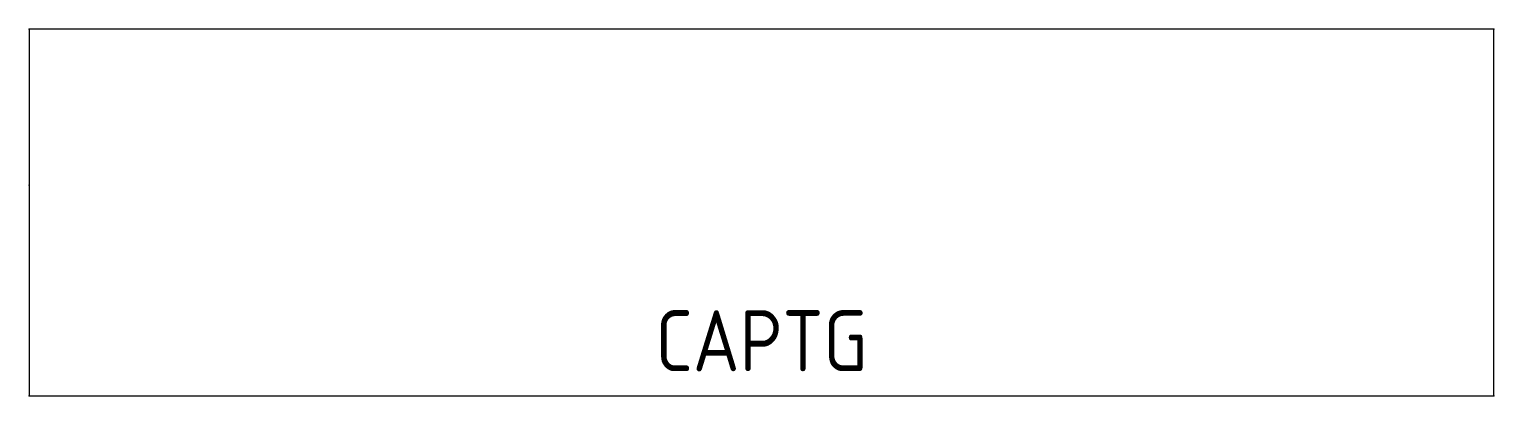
# Model space of a CAD drawing. Extents: x 0 to 60, y -8.6 to 6.4.
import ezdxf
from ezdxf.enums import TextEntityAlignment as Align

# ---------------------------------------------------------------- set-up
doc = ezdxf.new("R2010")
doc.units = 0
doc.header["$LTSCALE"] = 0.375
doc.header["$MEASUREMENT"] = 0
doc.layers.add('A-FURN-P-WKSF', color=1, linetype='Continuous')
doc.layers.add('A-FURN-P-WKSF-T', color=7, linetype='Continuous')
doc.styles.add('Notes', font='architxt.shx')

msp = doc.modelspace()

# ---------------------------------------------------------------- linework, layer by layer
at = {"layer": 'A-FURN-P-WKSF'}
for p, q in [((60, 6.375), (0, 6.375)), ((0, 6.375), (0, -8.625)), ((60, -8.625), (60, 6.375)), ((0, -8.625), (60, -8.625))]:
    msp.add_line(p, q, dxfattribs=at)
for p in [(0, 6.375), (60, 6.375), (0, 0), (0, -8.625), (60, -8.625)]:
    msp.add_point(p, dxfattribs=at)

# ---------------------------------------------------------------- texts
at = {"layer": 'A-FURN-P-WKSF-T', "style": 'Notes', "flags": 1}
for tag, s in [('CAPPN', '9TT6015'), ('CAPMG', 'STC'), ('CAPMC', 'SC9'), ('CAPQT', '1'), ('CAPDH', '0.000000'), ('CAPGC', '')]:
    msp.add_attdef(tag, (0, 0), s, height=0.001, dxfattribs=at)
at = {"layer": 'A-FURN-P-WKSF-T', "style": 'Notes'}
msp.add_attdef('CAPTG', text='60/15', height=2.5, dxfattribs=at).set_placement((30, -7.625), align=Align.CENTER)

doc.saveas('drawing.dxf')
